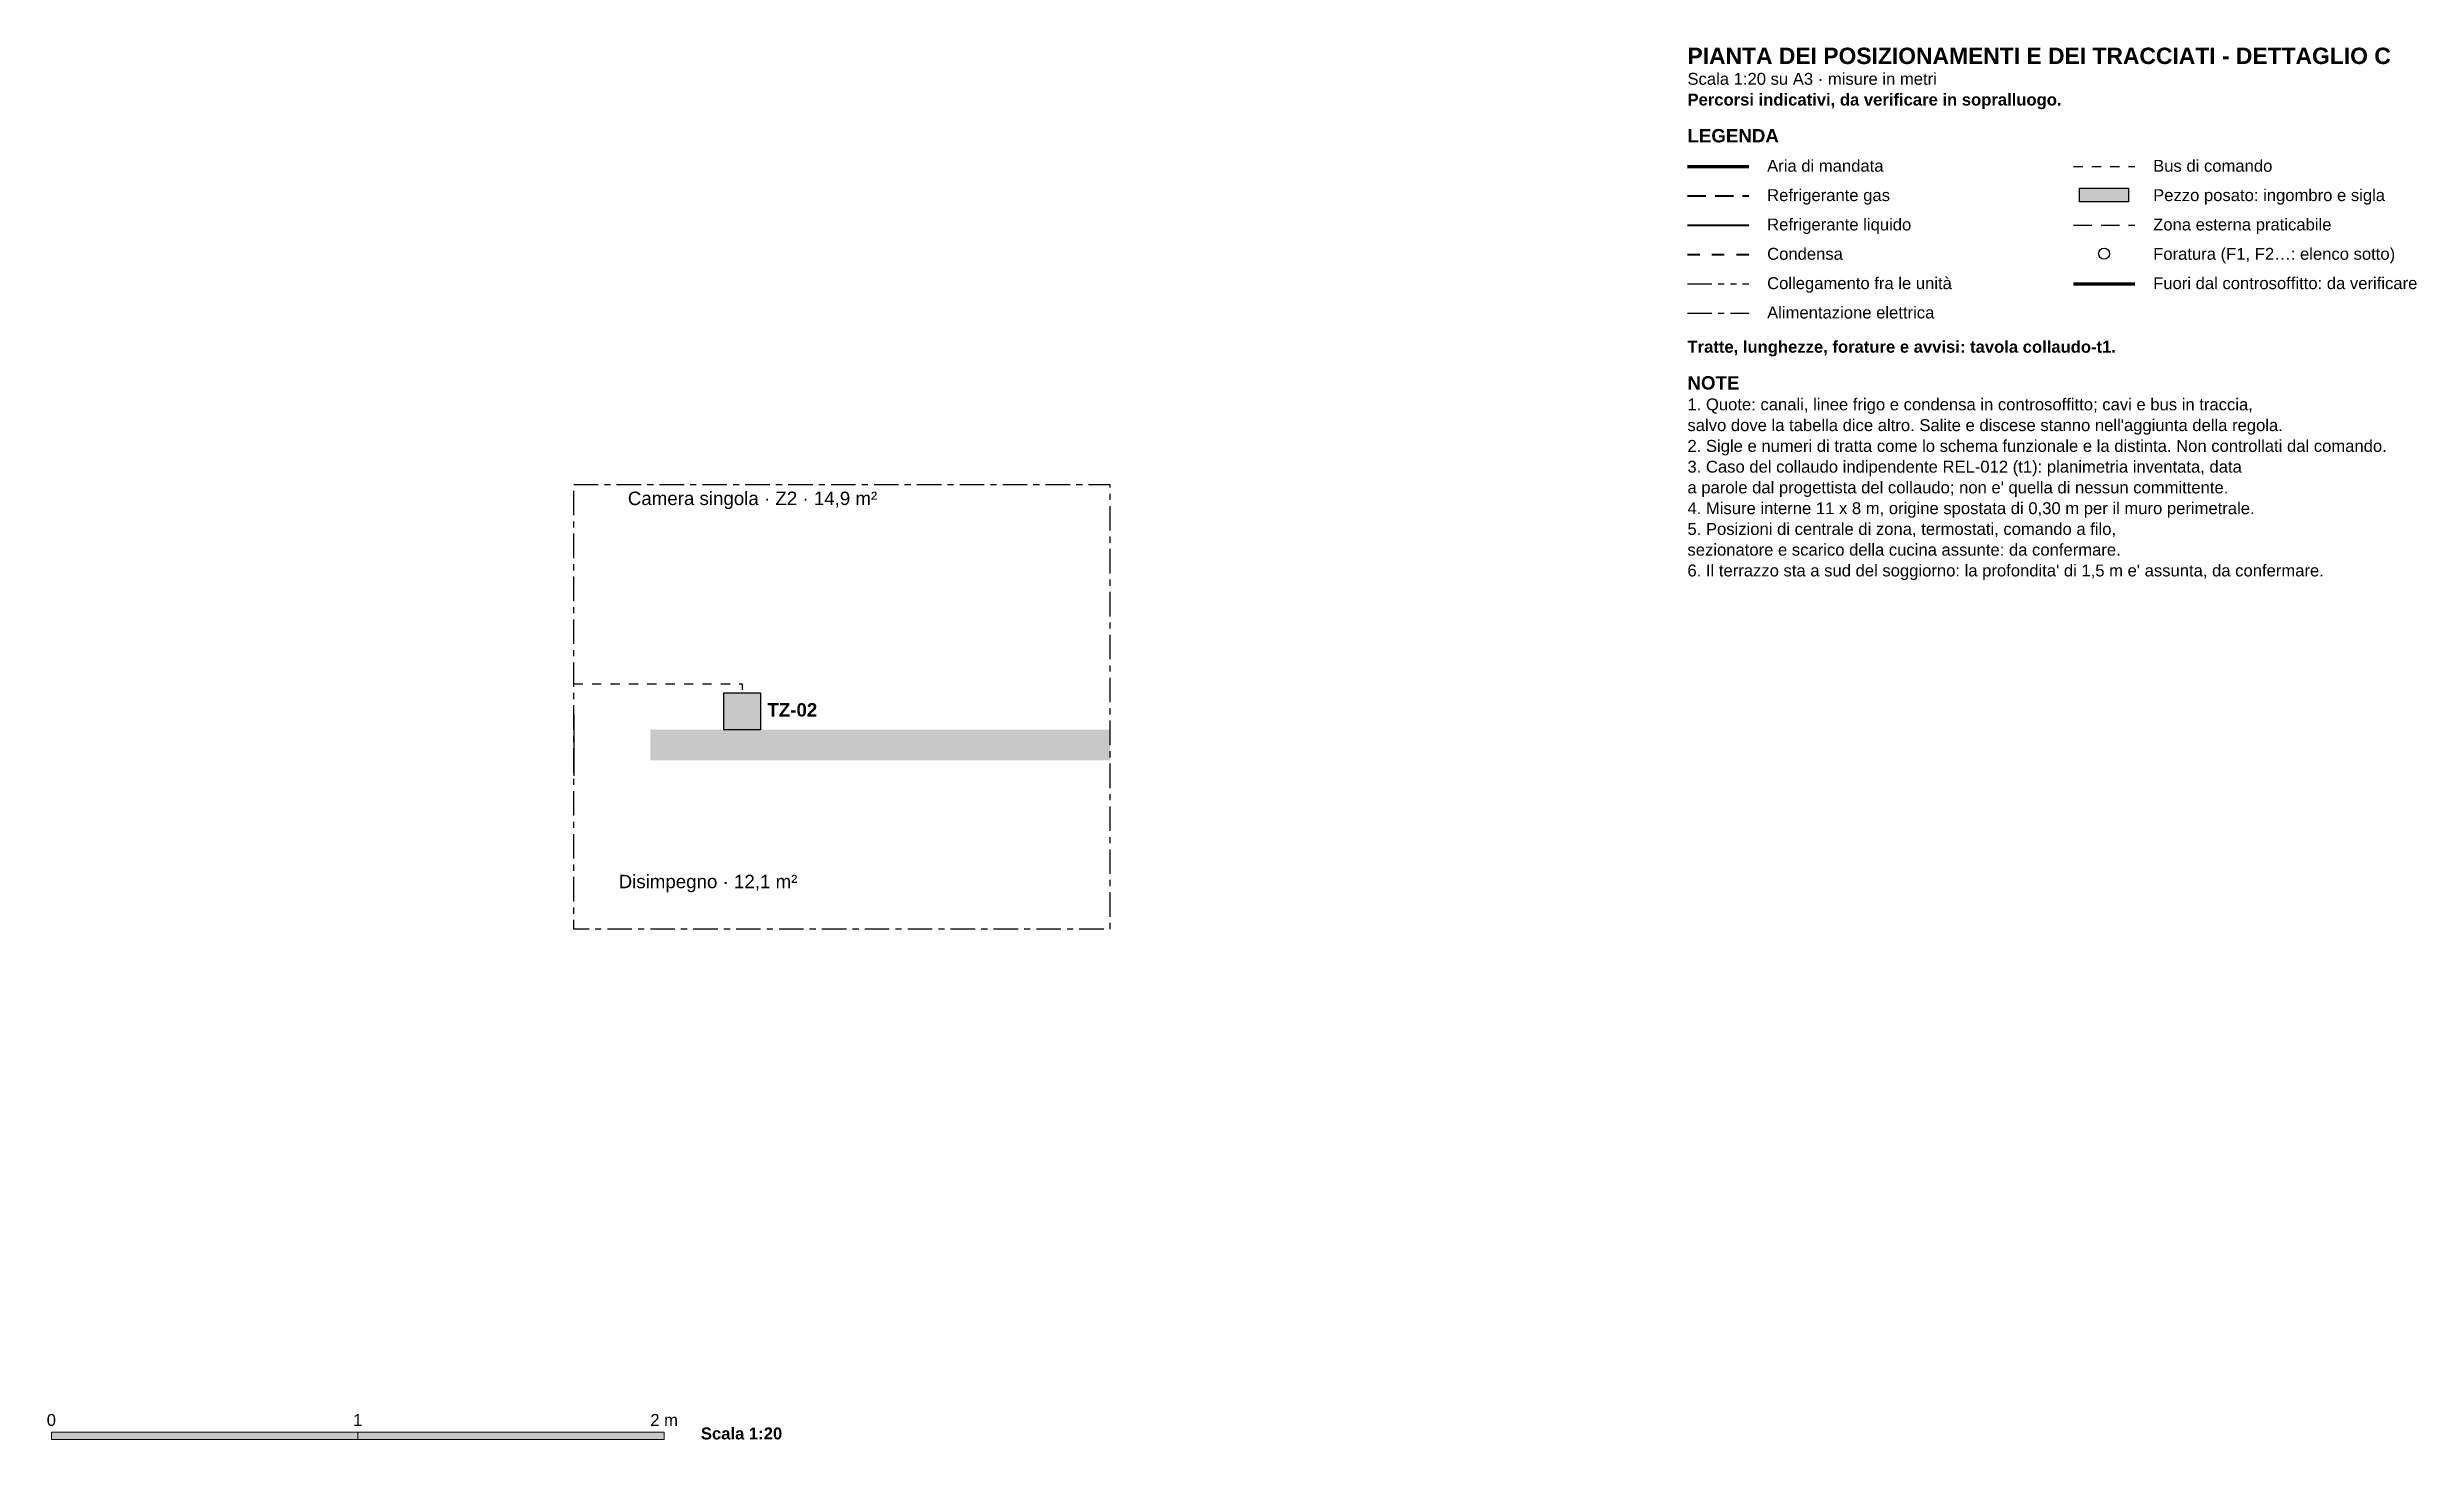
# Model space of a CAD drawing. Header units: millimetres. Extents: x 15 to 402, y 50 to 277.
import ezdxf
from ezdxf.enums import TextEntityAlignment as Align

# ---------------------------------------------------------------- set-up
doc = ezdxf.new("R2010")
doc.units = ezdxf.units.MM
for name, pattern in [('NOVEC_TRATTO_1P5_1P5', [3, 1.5, -1.5]), ('NOVEC_TRATTO_2_2', [4, 2, -2]), ('NOVEC_TRATTO_3_1P5', [4.5, 3, -1.5]), ('NOVEC_TRATTO_4_1_1_1', [7, 4, -1, 1, -1]), ('NOVEC_TRATTO_4_1_1_1_1_1', [9, 4, -1, 1, -1, 1, -1])]:
    doc.linetypes.add(name, pattern=pattern)
for name, color, linetype, lineweight in [('A-AREA-IDEN', 7, 'Continuous', 18), ('A-WALL', 7, 'Continuous', 18), ('G-ANNO-SCAL', 7, 'Continuous', 18), ('M-ANNO-IDEN', 7, 'Continuous', 18), ('M-ANNO-LEGN', 7, 'Continuous', 18), ('M-EQPM', 7, 'Continuous', 18)]:
    doc.layers.add(name, color=color, linetype=linetype, lineweight=lineweight)
doc.layers.add('E-CTRL-BUS', color=160, linetype='NOVEC_TRATTO_1P5_1P5', lineweight=30, true_color=0x2020e0)
doc.styles.add('NOVEC_ARIAL', font='arial.ttf')
doc.styles.add('NOVEC_ARIAL_GRASSETTO', font='arialbd.ttf')

msp = doc.modelspace()

# ---------------------------------------------------------------- hatches: boundary and pattern name
at = {"layer": 'A-WALL', "true_color": 0xb3b3b3}
h = msp.add_hatch(color=9, dxfattribs=at)
h.dxf.hatch_style = 1
h.paths.add_polyline_path([(113.75, 165.75), (188.75, 165.75), (188.75, 160.75), (113.75, 160.75)])
at = {"layer": 'G-ANNO-SCAL', "true_color": 0x000000}
h = msp.add_hatch(color=250, dxfattribs=at)
h.dxf.hatch_style = 1
h.paths.add_polyline_path([(16, 51.2), (66, 51.2), (66, 50), (16, 50)])
at = {"layer": 'G-ANNO-SCAL', "true_color": 0xffffff}
h = msp.add_hatch(color=255, dxfattribs=at)
h.dxf.hatch_style = 1
h.paths.add_polyline_path([(66, 51.2), (116, 51.2), (116, 50), (66, 50)])
at = {"layer": 'M-ANNO-LEGN', "true_color": 0xffffff}
h = msp.add_hatch(color=255, dxfattribs=at)
h.dxf.hatch_style = 1
h.paths.add_polyline_path([(347, 254.1033), (355, 254.1033), (355, 251.8456), (347, 251.8456)])
at = {"layer": 'M-EQPM', "true_color": 0xffffff}
h = msp.add_hatch(color=255, dxfattribs=at)
h.dxf.hatch_style = 1
h.paths.add_polyline_path([(125.75, 171.75), (131.75, 171.75), (131.75, 165.75), (125.75, 165.75)])
h = msp.add_hatch(color=255, dxfattribs=at)
h.dxf.hatch_style = 1
h.paths.add_polyline_path([(101.25, 168.25), (101.25, 168.25), (101.25, 158.25), (101.25, 158.25)])

# ---------------------------------------------------------------- linework, layer by layer
at = {"layer": 'E-CTRL-BUS', "color": 160, "linetype": 'NOVEC_TRATTO_1P5_1P5', "lineweight": 30, "true_color": 0x2020e0, "flags": 128}
msp.add_lwpolyline([(101.25, 173.25), (128.75, 173.25), (128.75, 171.75)], dxfattribs=at)
at = {"layer": 'G-ANNO-SCAL', "color": 250, "linetype": 'Continuous', "lineweight": 18, "true_color": 0x000000, "flags": 128}
for points in [[(16, 51.2), (66, 51.2), (66, 50), (16, 50), (16, 51.2)], [(66, 51.2), (116, 51.2), (116, 50), (66, 50), (66, 51.2)]]:
    msp.add_lwpolyline(points, dxfattribs=at)
at = {"layer": 'M-ANNO-IDEN', "color": 250, "linetype": 'NOVEC_TRATTO_4_1_1_1', "lineweight": 25, "true_color": 0x000000, "flags": 128}
msp.add_lwpolyline([(101.25, 205.75), (188.75, 205.75), (188.75, 133.25), (101.25, 133.25), (101.25, 205.75)], dxfattribs=at)
at = {"layer": 'M-ANNO-LEGN', "color": 134, "linetype": 'Continuous', "lineweight": 70, "true_color": 0x148f77, "flags": 128}
msp.add_lwpolyline([(283, 257.62), (293, 257.62)], dxfattribs=at)
at = {"layer": 'M-ANNO-LEGN', "color": 160, "linetype": 'NOVEC_TRATTO_1P5_1P5', "lineweight": 30, "true_color": 0x2020e0, "flags": 128}
msp.add_lwpolyline([(346, 257.62), (356, 257.62)], dxfattribs=at)
at = {"layer": 'M-ANNO-LEGN', "color": 205, "linetype": 'NOVEC_TRATTO_3_1P5', "lineweight": 40, "true_color": 0x6c3483, "flags": 128}
msp.add_lwpolyline([(283, 252.8333), (293, 252.8333)], dxfattribs=at)
at = {"layer": 'M-ANNO-LEGN', "color": 138, "linetype": 'Continuous', "lineweight": 25, "true_color": 0x1b2631, "flags": 128}
msp.add_lwpolyline([(347, 254.1033), (355, 254.1033), (355, 251.8456), (347, 251.8456), (347, 254.1033)], dxfattribs=at)
at = {"layer": 'M-ANNO-LEGN', "color": 205, "linetype": 'Continuous', "lineweight": 40, "true_color": 0x6c3483, "flags": 128}
msp.add_lwpolyline([(283, 248.0467), (293, 248.0467)], dxfattribs=at)
at = {"layer": 'M-ANNO-LEGN', "color": 65, "linetype": 'NOVEC_TRATTO_3_1P5', "lineweight": 25, "true_color": 0x6b8e23, "flags": 128}
msp.add_lwpolyline([(346, 248.0467), (356, 248.0467)], dxfattribs=at)
at = {"layer": 'M-ANNO-LEGN', "color": 252, "linetype": 'NOVEC_TRATTO_2_2', "lineweight": 40, "true_color": 0x616a6b, "flags": 128}
msp.add_lwpolyline([(283, 243.26), (293, 243.26)], dxfattribs=at)
at = {"layer": 'M-ANNO-LEGN', "color": 230, "linetype": 'NOVEC_TRATTO_4_1_1_1_1_1', "lineweight": 30, "true_color": 0xe91e63, "flags": 128}
msp.add_lwpolyline([(283, 238.4733), (293, 238.4733)], dxfattribs=at)
at = {"layer": 'M-ANNO-LEGN', "color": 31, "linetype": 'Continuous', "lineweight": 211, "true_color": 0xf4c27a, "flags": 128}
msp.add_lwpolyline([(346, 238.4733), (356, 238.4733)], dxfattribs=at)
at = {"layer": 'M-ANNO-LEGN', "color": 34, "linetype": 'NOVEC_TRATTO_4_1_1_1', "lineweight": 30, "true_color": 0x784212, "flags": 128}
msp.add_lwpolyline([(283, 233.6867), (293, 233.6867)], dxfattribs=at)
at = {"layer": 'M-ANNO-LEGN', "color": 250, "lineweight": 25, "true_color": 0x000000}
msp.add_circle((351, 243.4011), 0.9, dxfattribs=at)
at = {"layer": 'M-EQPM', "color": 138, "linetype": 'Continuous', "lineweight": 25, "true_color": 0x1b2631, "flags": 128}
for points in [[(125.75, 171.75), (131.75, 171.75), (131.75, 165.75), (125.75, 165.75), (125.75, 171.75)], [(101.25, 168.25), (101.25, 158.25)]]:
    msp.add_lwpolyline(points, dxfattribs=at)

# ---------------------------------------------------------------- texts
at = {"layer": 'A-AREA-IDEN', "color": 159, "true_color": 0x1c2e4a, "style": 'NOVEC_ARIAL'}
for s, p in [('Camera singola · Z2 · 14,9 m²', (110.078, 202.409)), ('Disimpegno · 12,1 m²', (108.577, 139.909))]:
    msp.add_text(s, height=2.1844, dxfattribs=at).set_placement(p)
at = {"layer": 'G-ANNO-SCAL', "color": 250, "true_color": 0x000000, "style": 'NOVEC_ARIAL'}
for s, p in [('0', (16, 52.2)), ('1', (66, 52.2)), ('2 m', (116, 52.2))]:
    msp.add_text(s, height=1.9417, dxfattribs=at).set_placement(p, align=Align.CENTER)
at = {"layer": 'G-ANNO-SCAL', "color": 250, "true_color": 0x000000, "style": 'NOVEC_ARIAL_GRASSETTO'}
msp.add_text('Scala 1:20', height=1.9417, dxfattribs=at).set_placement((122, 50))
at = {"layer": 'M-ANNO-IDEN', "color": 250, "true_color": 0x000000, "style": 'NOVEC_ARIAL_GRASSETTO'}
msp.add_text('TZ-02', height=2.1844, dxfattribs=at).set_placement((132.85, 167.909))
at = {"layer": 'M-ANNO-LEGN', "color": 250, "true_color": 0x000000}
for s, height, style, p in [('PIANTA DEI POSIZIONAMENTI E DEI TRACCIATI - DETTAGLIO C', 2.6698, 'NOVEC_ARIAL_GRASSETTO', (283, 274.3433)), ('Scala 1:20 su A3 · misure in metri', 1.9417, 'NOVEC_ARIAL', (283, 270.9567)), ('Percorsi indicativi, da verificare in sopralluogo.', 1.9417, 'NOVEC_ARIAL_GRASSETTO', (283, 267.57)), ('LEGENDA', 2.1844, 'NOVEC_ARIAL_GRASSETTO', (283, 261.56)), ('Aria di mandata', 1.9417, 'NOVEC_ARIAL', (296, 256.7733)), ('Bus di comando', 1.9417, 'NOVEC_ARIAL', (359, 256.7733)), ('Refrigerante gas', 1.9417, 'NOVEC_ARIAL', (296, 251.9867)), ('Pezzo posato: ingombro e sigla', 1.9417, 'NOVEC_ARIAL', (359, 251.9867)), ('Refrigerante liquido', 1.9417, 'NOVEC_ARIAL', (296, 247.2)), ('Zona esterna praticabile', 1.9417, 'NOVEC_ARIAL', (359, 247.2)), ('Condensa', 1.9417, 'NOVEC_ARIAL', (296, 242.4133)), ('Foratura (F1, F2…: elenco sotto)', 1.9417, 'NOVEC_ARIAL', (359, 242.4133)), ('Collegamento fra le unità', 1.9417, 'NOVEC_ARIAL', (296, 237.6267)), ('Fuori dal controsoffitto: da verificare', 1.9417, 'NOVEC_ARIAL', (359, 237.6267)), ('Alimentazione elettrica', 1.9417, 'NOVEC_ARIAL', (296, 232.84)), ('Tratte, lunghezze, forature e avvisi: tavola collaudo-t1.', 1.9417, 'NOVEC_ARIAL_GRASSETTO', (283, 227.2533)), ('NOTE', 2.1844, 'NOVEC_ARIAL_GRASSETTO', (283, 221.2433)), ('1. Quote: canali, linee frigo e condensa in controsoffitto; cavi e bus in traccia,', 1.9417, 'NOVEC_ARIAL', (283, 217.8567)), ("salvo dove la tabella dice altro. Salite e discese stanno nell'aggiunta della regola.", 1.9417, 'NOVEC_ARIAL', (283, 214.47)), ('2. Sigle e numeri di tratta come lo schema funzionale e la distinta. Non controllati dal comando.', 1.9417, 'NOVEC_ARIAL', (283, 211.0833)), ('3. Caso del collaudo indipendente REL-012 (t1): planimetria inventata, data', 1.9417, 'NOVEC_ARIAL', (283, 207.6967)), ("a parole dal progettista del collaudo; non e' quella di nessun committente.", 1.9417, 'NOVEC_ARIAL', (283, 204.31)), ('4. Misure interne 11 x 8 m, origine spostata di 0,30 m per il muro perimetrale.', 1.9417, 'NOVEC_ARIAL', (283, 200.9233)), ('5. Posizioni di centrale di zona, termostati, comando a filo,', 1.9417, 'NOVEC_ARIAL', (283, 197.5367)), ('sezionatore e scarico della cucina assunte: da confermare.', 1.9417, 'NOVEC_ARIAL', (283, 194.15)), ("6. Il terrazzo sta a sud del soggiorno: la profondita' di 1,5 m e' assunta, da confermare.", 1.9417, 'NOVEC_ARIAL', (283, 190.7633))]:
    msp.add_text(s, height=height, dxfattribs=dict(at, style=style)).set_placement(p)

doc.saveas('drawing.dxf')
